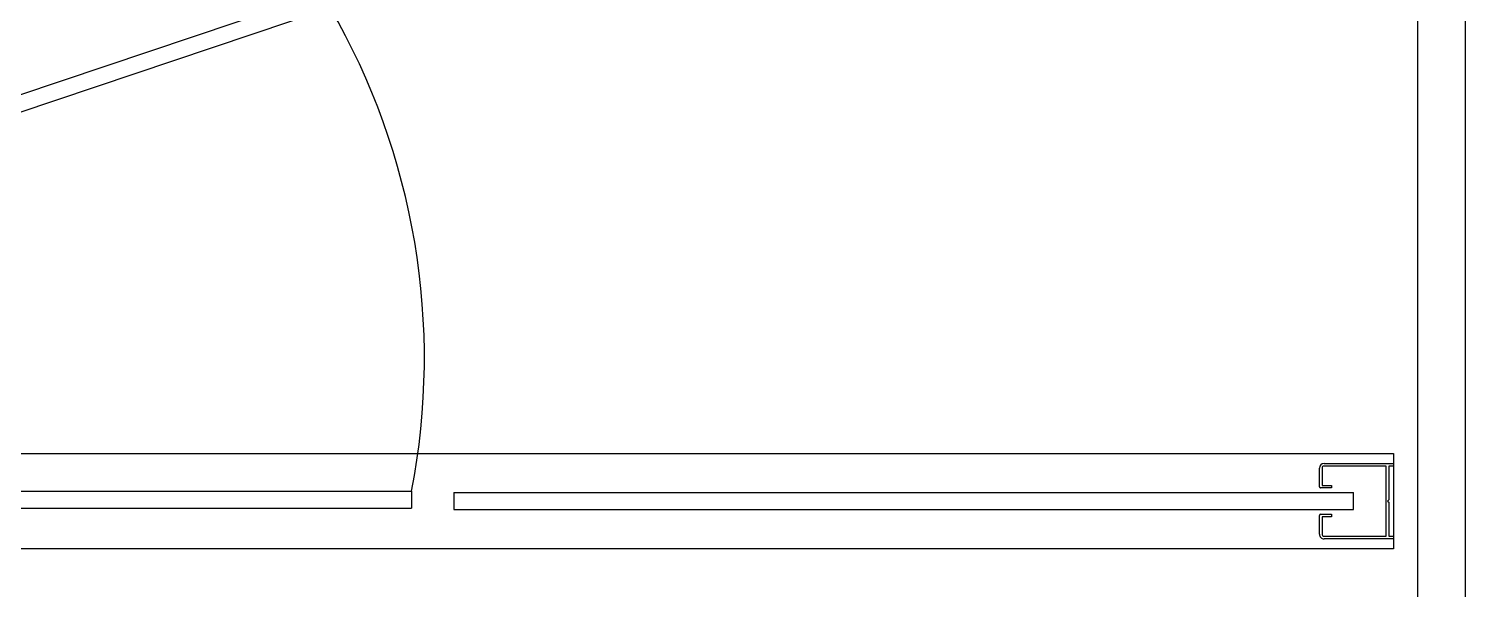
# Model space of a CAD drawing. Header units: millimetres. Extents: x -33000 to 294000, y 0 to 42408.
# Drawn here: x 264061 to 264661, y 15478 to 15712 of the extents above; entities that cross this region are included whole.
import ezdxf

# ---------------------------------------------------------------- set-up
doc = ezdxf.new("R2010")
doc.units = ezdxf.units.MM
doc.header["$LTSCALE"] = 50
doc.layers.add('arch', color=8, linetype='Continuous')

# ---------------------------------------------------------------- blocks, each defined once
blk = doc.blocks.new('사각통바')
for p, q in [((0, -29), (0, 0)), ((0, 0), (1.1, 0)), ((1.1, 0), (1.1, -2)), ((30.5, -2), (30.5, 0)), ((30.5, 0), (31.6, 0)), ((31.6, 0), (31.6, -29)), ((1.1, -2), (15.3, -2)), ((30.5, -3.1), (1.1, -3.1)), ((1.1, -3.1), (1.1, -29)), ((15.3, -2), (15.8, -2.5)), ((15.8, -2.5), (16.3, -2)), ((16.3, -2), (30.5, -2)), ((30.5, -29), (30.5, -3.1)), ((2, -29.9), (9.2, -29.9)), ((9.2, -29.9), (9.2, -26)), ((9.2, -26), (10.3, -26)), ((10.3, -26), (10.3, -30.5)), ((21.3, -26), (22.4, -26)), ((21.3, -30.5), (21.3, -26)), ((22.4, -26), (22.4, -29.9)), ((22.4, -29.9), (29.6, -29.9)), ((9.8, -31), (2, -31)), ((29.6, -31), (21.8, -31))]:
    blk.add_line(p, q)
for centre, radius, start, end in [((2, -29), 2, 180, 270), ((2, -29), 0.9, 180, 270), ((29.6, -29), 0.9, 270, 0), ((29.6, -29), 2, 270, 0), ((9.8, -30.5), 0.5, 270, 0), ((21.8, -30.5), 0.5, 180, 270)]:
    blk.add_arc(centre, radius, start, end)

msp = doc.modelspace()

# ---------------------------------------------------------------- linework, layer by layer
at = {"layer": 'arch', "ltscale": 25}
for p, q in [((264661.21, 16474.6), (264661.21, 14014.6)), ((264641.21, 16454.6), (264641.21, 14034.6)), ((263563.87, 15518.75), (264220.71, 15518.75)), ((264220.71, 15518.75), (264220.71, 15511.61)), ((264238.36, 15518.17), (264614.44, 15518.17)), ((264238.36, 15518.17), (264238.36, 15511.04)), ((264614.44, 15511.04), (264614.44, 15518.17)), ((263563.87, 15511.61), (264220.71, 15511.61)), ((264238.36, 15511.04), (264614.44, 15511.04))]:
    msp.add_line(p, q, dxfattribs=at)
at = {"layer": 'arch', "ltscale": 25, "elevation": 0}
for points in [[(263565.09, 15511.83), (263562.65, 15518.54), (264184.24, 15727.63), (264186.68, 15720.92)], [(264631.21, 15494.6), (263531.21, 15494.6), (263531.21, 15534.6), (264631.21, 15534.6)]]:
    msp.add_lwpolyline(points, close=True, dxfattribs=at)
at = {"layer": 'arch', "ltscale": 25}
msp.add_arc((263933.65, 15574.4), 292.4, 349.02973, 30.07454, dxfattribs=at)

# ---------------------------------------------------------------- block references
at = {"layer": 'arch', "ltscale": 25, "xscale": 0.9999168379199999, "yscale": 0.9999168379199999, "zscale": 0.9999168379199999, "rotation": 270.0000000000003}
msp.add_blockref('사각통바', (264631.21, 15530.4), dxfattribs=at)

doc.saveas('drawing.dxf')
